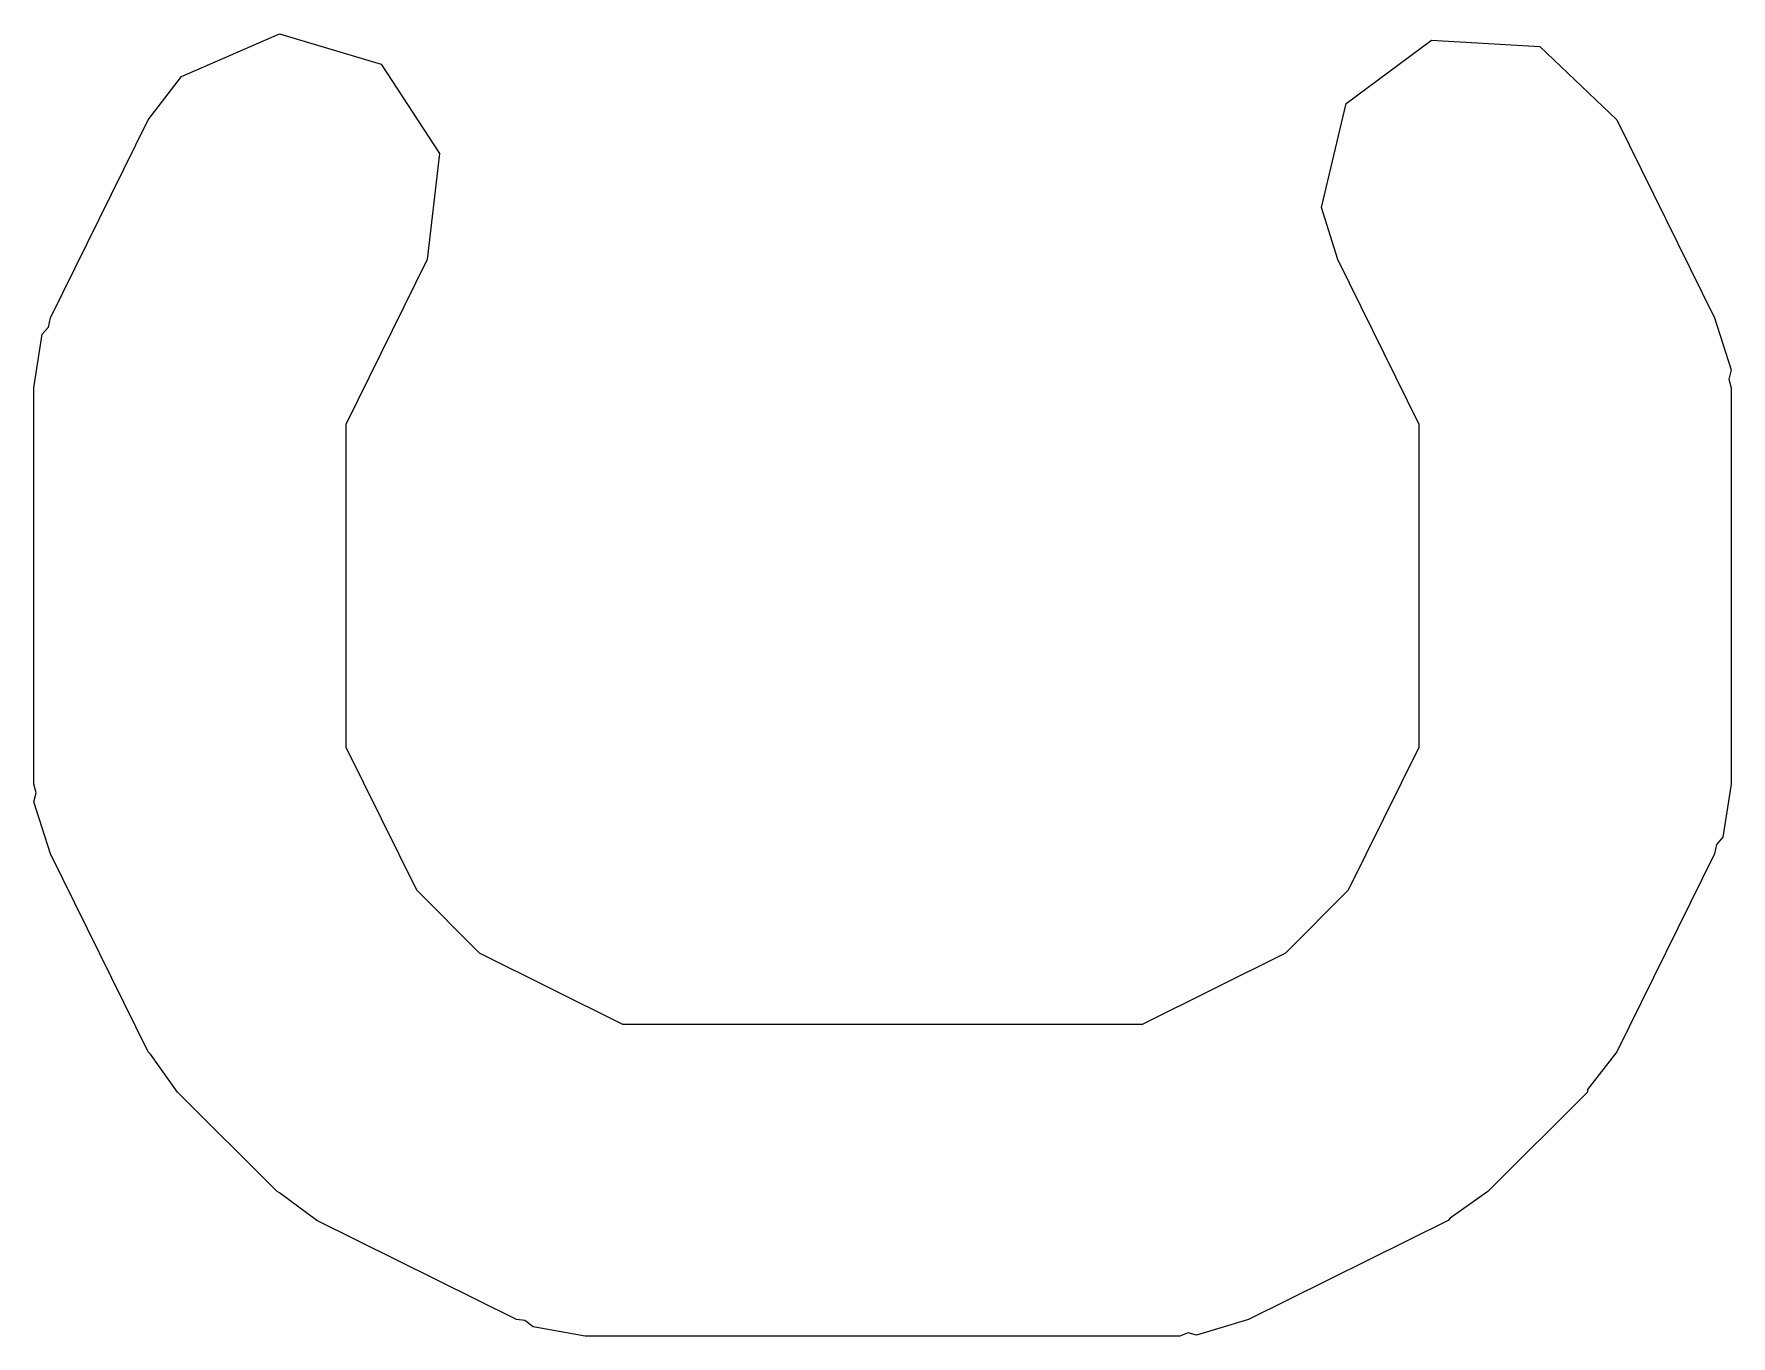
# Model space of a CAD drawing. Extents: x 128.5 to 208.6, y -109.7 to -29.3.
# Drawn here: x 137.816 to 138.632, y -57.432 to -56.806 of the extents above; entities that cross this region are included whole.
import ezdxf

# ---------------------------------------------------------------- set-up
doc = ezdxf.new("R2010")
doc.units = 0
doc.layers.add('BLACK', color=7, linetype='CONTINUOUS')

msp = doc.modelspace()

# ---------------------------------------------------------------- linework, layer by layer
at = {"layer": 'BLACK', "linetype": 'CONTINUOUS'}
for p, q in [((137.887, -56.8265), (137.934, -56.8061)), ((137.934, -56.8061), (137.983, -56.8207)), ((138.447, -56.8396), (138.488, -56.8091)), ((138.488, -56.8091), (138.54, -56.8121)), ((138.54, -56.8121), (138.577, -56.8474)), ((137.983, -56.8207), (138.011, -56.8635)), ((137.871, -56.8474), (137.887, -56.8265)), ((138.435, -56.8895), (138.447, -56.8396)), ((137.824, -56.9426), (137.871, -56.8474)), ((138.577, -56.8474), (138.624, -56.9426)), ((138.011, -56.8635), (138.005, -56.9145)), ((138.443, -56.9145), (138.435, -56.8895)), ((138.005, -56.9145), (137.966, -56.9939)), ((138.482, -56.9939), (138.443, -56.9145)), ((137.82, -56.9505), (137.823, -56.9471)), ((137.823, -56.9471), (137.824, -56.9426)), ((138.624, -56.9426), (138.632, -56.9676)), ((137.816, -56.9762), (137.82, -56.9505)), ((138.632, -56.9676), (138.631, -56.972)), ((138.631, -56.972), (138.632, -56.9762)), ((137.816, -57.1667), (137.816, -56.9762)), ((138.632, -56.9762), (138.632, -57.1667)), ((137.966, -56.9939), (137.966, -57.149)), ((138.482, -57.149), (138.482, -56.9939)), ((137.966, -57.149), (138, -57.2175)), ((138.448, -57.2175), (138.482, -57.149)), ((137.817, -57.1709), (137.816, -57.1667)), ((138.632, -57.1667), (138.628, -57.1923)), ((137.816, -57.1752), (137.817, -57.1709)), ((137.824, -57.2002), (137.816, -57.1752)), ((138.628, -57.1923), (138.625, -57.1958)), ((137.871, -57.2954), (137.824, -57.2002)), ((138.624, -57.2002), (138.577, -57.2954)), ((138.625, -57.1958), (138.624, -57.2002)), ((138, -57.2175), (138.03, -57.2479)), ((138.418, -57.2479), (138.448, -57.2175)), ((138.03, -57.2479), (138.099, -57.2821)), ((138.349, -57.2821), (138.418, -57.2479)), ((138.099, -57.2821), (138.349, -57.2821)), ((137.872, -57.2966), (137.871, -57.2954)), ((137.885, -57.3149), (137.872, -57.2966)), ((138.577, -57.2954), (138.563, -57.3135)), ((137.933, -57.3626), (137.885, -57.3149)), ((138.563, -57.3149), (138.515, -57.3626)), ((138.563, -57.3135), (138.563, -57.3149)), ((137.934, -57.3632), (137.933, -57.3626)), ((137.952, -57.3766), (137.934, -57.3632)), ((138.515, -57.3626), (138.497, -57.3754)), ((138.048, -57.4242), (137.952, -57.3766)), ((138.496, -57.3766), (138.4, -57.4242)), ((138.497, -57.3754), (138.496, -57.3766)), ((138.052, -57.4247), (138.048, -57.4242)), ((138.056, -57.4276), (138.052, -57.4247)), ((138.081, -57.4321), (138.056, -57.4276)), ((138.4, -57.4242), (138.375, -57.4316)), ((138.367, -57.4321), (138.081, -57.4321)), ((138.371, -57.4306), (138.367, -57.4321)), ((138.375, -57.4316), (138.371, -57.4306))]:
    msp.add_line(p, q, dxfattribs=at)

doc.saveas('drawing.dxf')
